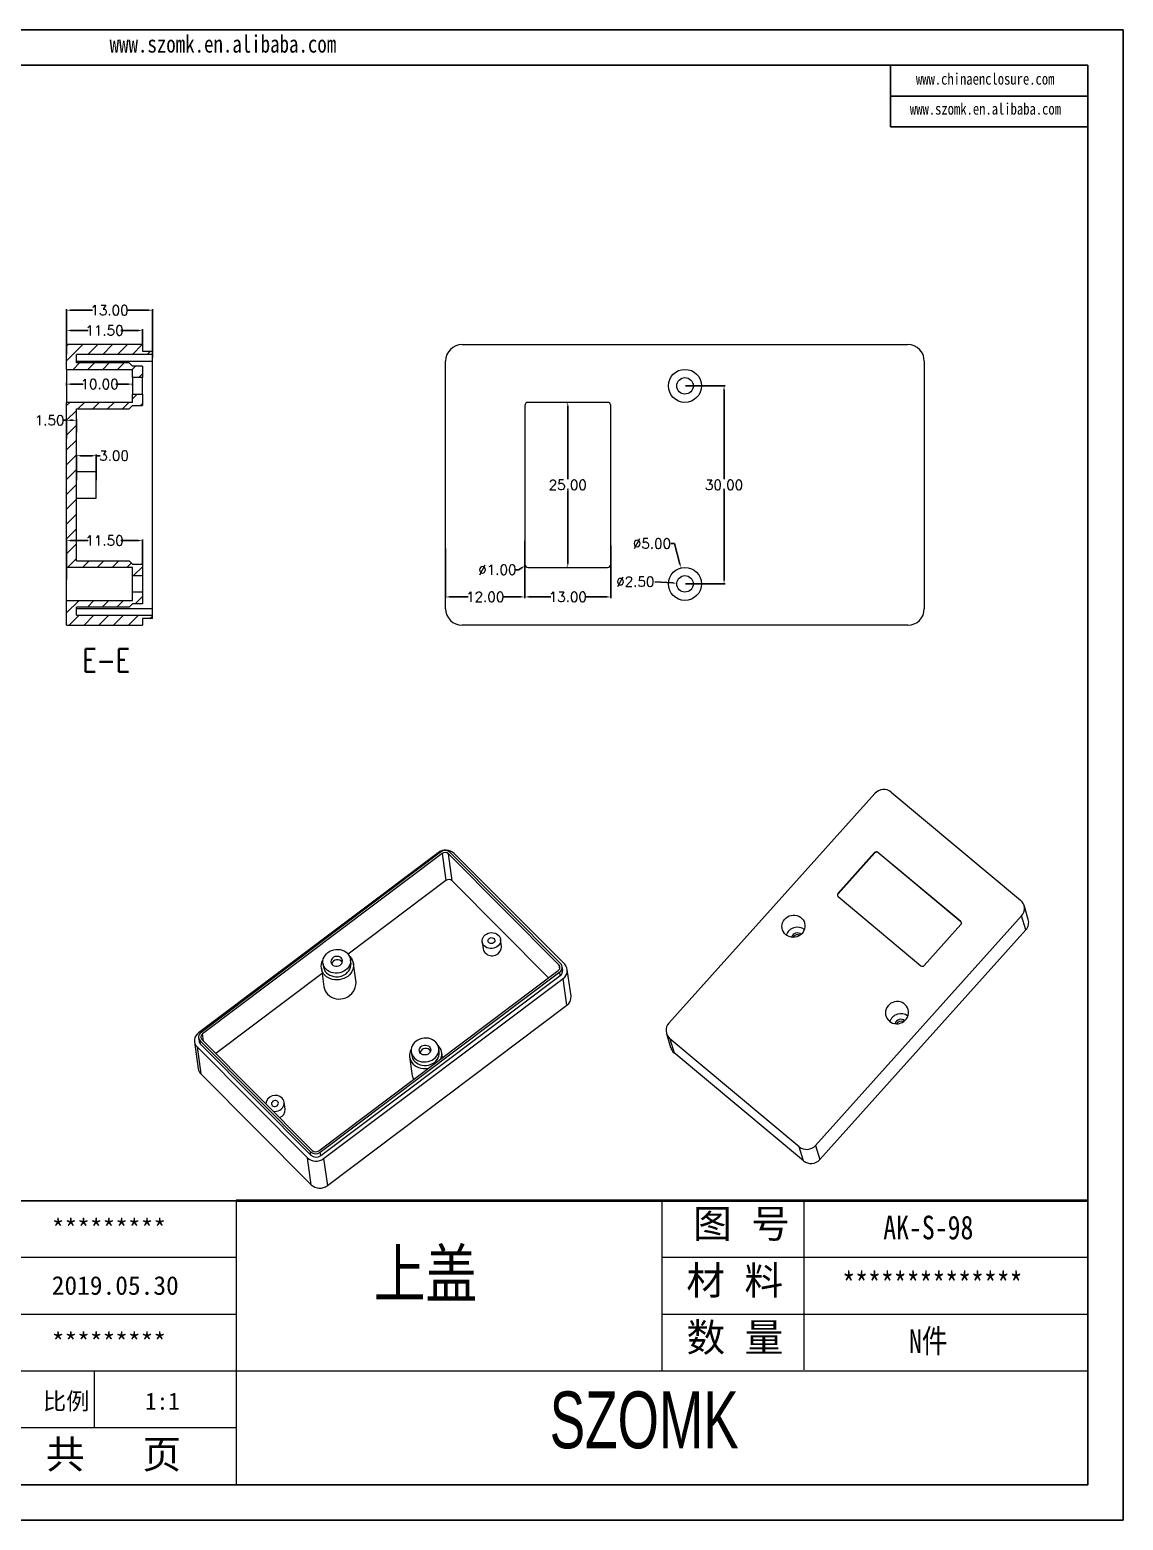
# Model space of a CAD drawing. Header units: inches. Extents: x 2102 to 2779, y 573 to 799.
# Drawn here: x 2256.1 to 2421.7, y 573 to 798.7 of the extents above; entities that cross this region are included whole.
import ezdxf

# ---------------------------------------------------------------- set-up
doc = ezdxf.new("R2010")
doc.units = ezdxf.units.IN
doc.layers.add('文字', color=81, linetype='Continuous')
doc.layers.add('粗实线', color=7, linetype='Continuous', lineweight=30)
doc.layers.add('细实线', color=3, linetype='Continuous', lineweight=9)
doc.styles.add('SLDTEXTSTYLE3', font='TXT', dxfattribs={"width": 0.75, "bigfont": 'bigfont'})
doc.styles.get("Standard").update_dxf_attribs({"font": 'txt', "bigfont": 'gbcbig.shx'})
doc.styles.add('宋体', font='', dxfattribs={"width": 0.8, "height": 3.5})
doc.styles.add('长仿宋', font='simsun.ttc', dxfattribs={"width": 0.7, "height": 4})
doc.styles.get('宋体').set_extended_font_data('SimSun')
doc.dimstyles.new('2', dxfattribs={"dimtxt": 1.5, "dimasz": 0.6, "dimexe": 0.18, "dimexo": 0.0625, "dimgap": 0.09, "dimtad": 0, "dimtih": 1, "dimtoh": 1, "dimzin": 0, "dimdsep": 46, "dimtxsty": 'Standard', "dimcen": 0, "dimadec": 0, "dimazin": 2, "dimtfac": 1, "dimtofl": 0, "dimtmove": 0, "dimatfit": 3, "dimfxl": 0, "dimtolj": 1, "dimtzin": 0, "dimarcsym": 0})

# ---------------------------------------------------------------- blocks, each defined once
blk = doc.blocks.new('*D197')
at = {"color": 0, "lineweight": -2}
for p, q in [((2261.71, 750.33), (2261.71, 753.34)), ((2262.31, 753.16), (2264.99, 753.16)), ((2272.61, 753.16), (2269.92, 753.16)), ((2273.21, 751.08), (2273.21, 753.34))]:
    blk.add_line(p, q, dxfattribs=at)
at = {"color": 0}
for points in [[(2262.31, 753.26), (2262.31, 753.06), (2261.71, 753.16)], [(2272.61, 753.26), (2272.61, 753.06), (2273.21, 753.16)]]:
    blk.add_solid(points, dxfattribs=at)
at = {"layer": 'Defpoints', "color": 0}
for p in [(2273.21, 753.16), (2261.71, 750.27), (2273.21, 751.02)]:
    blk.add_point(p, dxfattribs=at)
at = {"color": 0, "insert": (2267.46, 753.16), "char_height": 1.5, "attachment_point": 5}
blk.add_mtext('\\A1;11.50', dxfattribs=at)
blk = doc.blocks.new('*D198')
at = {"color": 0, "lineweight": -2}
for p, q in [((2261.71, 749.51), (2261.71, 756.4)), ((2274.71, 749.08), (2274.71, 756.4)), ((2262.31, 756.22), (2265.62, 756.22)), ((2274.11, 756.22), (2270.8, 756.22))]:
    blk.add_line(p, q, dxfattribs=at)
at = {"color": 0}
for points in [[(2262.31, 756.32), (2262.31, 756.12), (2261.71, 756.22)], [(2274.11, 756.32), (2274.11, 756.12), (2274.71, 756.22)]]:
    blk.add_solid(points, dxfattribs=at)
at = {"layer": 'Defpoints', "color": 0}
for p in [(2261.71, 756.22), (2261.71, 749.45), (2274.71, 749.02)]:
    blk.add_point(p, dxfattribs=at)
at = {"color": 0, "insert": (2268.21, 756.22), "char_height": 1.5, "attachment_point": 5}
blk.add_mtext('\\A1;13.00', dxfattribs=at)
blk = doc.blocks.new('*D199')
at = {"color": 0, "lineweight": -2}
for p, q in [((2261.71, 744.83), (2261.71, 745.21)), ((2262.31, 745.03), (2264.24, 745.03)), ((2271.11, 745.03), (2269.17, 745.03)), ((2271.71, 744.83), (2271.71, 745.21))]:
    blk.add_line(p, q, dxfattribs=at)
at = {"color": 0}
for points in [[(2262.31, 745.13), (2262.31, 744.93), (2261.71, 745.03)], [(2271.11, 745.13), (2271.11, 744.93), (2271.71, 745.03)]]:
    blk.add_solid(points, dxfattribs=at)
at = {"layer": 'Defpoints', "color": 0}
for p in [(2261.71, 745.03), (2261.71, 744.77), (2271.71, 744.77)]:
    blk.add_point(p, dxfattribs=at)
at = {"color": 0, "insert": (2266.71, 745.03), "char_height": 1.5, "attachment_point": 5}
blk.add_mtext('\\A1;10.00', dxfattribs=at)
blk = doc.blocks.new('*D200')
at = {"color": 0, "lineweight": -2}
for p, q in [((2261.71, 739.55), (2261.11, 739.55)), ((2261.71, 736.78), (2261.71, 739.73)), ((2262.61, 739.55), (2262.31, 739.55)), ((2263.21, 737.71), (2263.21, 739.73))]:
    blk.add_line(p, q, dxfattribs=at)
at = {"color": 0}
for points in [[(2262.31, 739.65), (2262.31, 739.45), (2261.71, 739.55)], [(2262.61, 739.65), (2262.61, 739.45), (2263.21, 739.55)]]:
    blk.add_solid(points, dxfattribs=at)
at = {"layer": 'Defpoints', "color": 0}
for p in [(2261.71, 739.55), (2261.71, 736.72), (2263.21, 737.65)]:
    blk.add_point(p, dxfattribs=at)
at = {"color": 0, "insert": (2259.14, 739.55), "char_height": 1.5, "attachment_point": 5}
blk.add_mtext('\\A1;1.50', dxfattribs=at)
blk = doc.blocks.new('*D201')
at = {"color": 0, "lineweight": -2}
for p, q in [((2263.21, 730.49), (2263.21, 734.37)), ((2263.81, 734.19), (2265.61, 734.19)), ((2266.21, 730.49), (2266.21, 734.37)), ((2266.21, 734.19), (2266.81, 734.19))]:
    blk.add_line(p, q, dxfattribs=at)
at = {"color": 0}
for points in [[(2263.81, 734.29), (2263.81, 734.09), (2263.21, 734.19)], [(2265.61, 734.29), (2265.61, 734.09), (2266.21, 734.19)]]:
    blk.add_solid(points, dxfattribs=at)
at = {"layer": 'Defpoints', "color": 0}
for p in [(2266.21, 734.19), (2263.21, 730.43), (2266.21, 730.43)]:
    blk.add_point(p, dxfattribs=at)
at = {"color": 0, "insert": (2268.9, 734.19), "char_height": 1.5, "attachment_point": 5}
blk.add_mtext('\\A1;3.00', dxfattribs=at)
blk = doc.blocks.new('*D202')
at = {"color": 0, "lineweight": -2}
for p, q in [((2261.71, 715.43), (2261.71, 721.51)), ((2262.31, 721.33), (2264.99, 721.33)), ((2272.61, 721.33), (2269.92, 721.33)), ((2273.21, 717.83), (2273.21, 721.51))]:
    blk.add_line(p, q, dxfattribs=at)
at = {"color": 0}
for points in [[(2262.31, 721.43), (2262.31, 721.23), (2261.71, 721.33)], [(2272.61, 721.43), (2272.61, 721.23), (2273.21, 721.33)]]:
    blk.add_solid(points, dxfattribs=at)
at = {"layer": 'Defpoints', "color": 0}
for p in [(2273.21, 721.33), (2273.21, 717.77), (2261.71, 715.37)]:
    blk.add_point(p, dxfattribs=at)
at = {"color": 0, "insert": (2267.46, 721.33), "char_height": 1.5, "attachment_point": 5}
blk.add_mtext('\\A1;11.50', dxfattribs=at)
blk = doc.blocks.new('*D205')
at = {"color": 0, "lineweight": -2}
for p, q in [((2337.56, 742.27), (2337.44, 742.27)), ((2337.62, 741.67), (2337.62, 730.61)), ((2337.62, 717.87), (2337.62, 728.93)), ((2337.56, 717.27), (2337.44, 717.27))]:
    blk.add_line(p, q, dxfattribs=at)
at = {"color": 0}
for points in [[(2337.52, 741.67), (2337.72, 741.67), (2337.62, 742.27)], [(2337.52, 717.87), (2337.72, 717.87), (2337.62, 717.27)]]:
    blk.add_solid(points, dxfattribs=at)
at = {"layer": 'Defpoints', "color": 0}
for p in [(2337.62, 742.27), (2337.62, 742.27), (2337.62, 717.27)]:
    blk.add_point(p, dxfattribs=at)
at = {"color": 0, "insert": (2337.62, 729.77), "char_height": 1.5, "attachment_point": 5}
blk.add_mtext('\\A1;25.00', dxfattribs=at)
blk = doc.blocks.new('*D206')
at = {"color": 0, "lineweight": -2}
for p, q in [((2355.44, 744.77), (2361.47, 744.77)), ((2361.29, 744.17), (2361.29, 730.61)), ((2361.29, 715.37), (2361.29, 728.93)), ((2355.44, 714.77), (2361.47, 714.77))]:
    blk.add_line(p, q, dxfattribs=at)
at = {"color": 0}
for points in [[(2361.19, 744.17), (2361.39, 744.17), (2361.29, 744.77)], [(2361.19, 715.37), (2361.39, 715.37), (2361.29, 714.77)]]:
    blk.add_solid(points, dxfattribs=at)
at = {"layer": 'Defpoints', "color": 0}
for p in [(2355.37, 744.77), (2361.29, 744.77), (2355.37, 714.77)]:
    blk.add_point(p, dxfattribs=at)
at = {"color": 0, "insert": (2361.29, 729.77), "char_height": 1.5, "attachment_point": 5}
blk.add_mtext('\\A1;30.00', dxfattribs=at)
blk = doc.blocks.new('*D207')
at = {"color": 0, "lineweight": -2}
for p, q in [((2353.21, 720.88), (2353.81, 720.88)), ((2353.81, 720.88), (2354.61, 717.77))]:
    blk.add_line(p, q, dxfattribs=at)
at = {"color": 0}
blk.add_solid([(2354.7, 717.8), (2354.51, 717.75), (2354.76, 717.19)], dxfattribs=at)
at = {"layer": 'Defpoints', "color": 0}
for p in [(2354.76, 717.19), (2355.99, 712.35)]:
    blk.add_point(p, dxfattribs=at)
at = {"color": 0, "insert": (2350.37, 720.88), "char_height": 1.5, "attachment_point": 5}
blk.add_mtext('\\A1;∅5.00', dxfattribs=at)
blk = doc.blocks.new('*D208')
at = {"color": 0, "lineweight": -2}
blk.add_line((2350.82, 715.11), (2353.53, 714.91), dxfattribs=at)
at = {"color": 0}
blk.add_solid([(2353.54, 715.01), (2353.52, 714.81), (2354.13, 714.86)], dxfattribs=at)
at = {"layer": 'Defpoints', "color": 0}
for p in [(2354.13, 714.86), (2356.62, 714.68)]:
    blk.add_point(p, dxfattribs=at)
at = {"color": 0, "insert": (2347.85, 715.11), "char_height": 1.5, "attachment_point": 5}
blk.add_mtext('\\A1;∅2.50', dxfattribs=at)
blk = doc.blocks.new('*D209')
at = {"color": 0, "lineweight": -2}
for p, q in [((2331.12, 721.3), (2331.12, 712.62)), ((2319.12, 720.11), (2319.12, 712.62)), ((2319.72, 712.8), (2322.53, 712.8)), ((2330.52, 712.8), (2327.71, 712.8))]:
    blk.add_line(p, q, dxfattribs=at)
at = {"color": 0}
for points in [[(2319.72, 712.9), (2319.72, 712.7), (2319.12, 712.8)], [(2330.52, 712.9), (2330.52, 712.7), (2331.12, 712.8)]]:
    blk.add_solid(points, dxfattribs=at)
at = {"layer": 'Defpoints', "color": 0}
for p in [(2319.12, 720.17), (2331.12, 721.36), (2319.12, 712.8)]:
    blk.add_point(p, dxfattribs=at)
at = {"color": 0, "insert": (2325.12, 712.8), "char_height": 1.5, "attachment_point": 5}
blk.add_mtext('\\A1;12.00', dxfattribs=at)
blk = doc.blocks.new('*D210')
at = {"color": 0, "lineweight": -2}
for p, q in [((2331.12, 721.23), (2331.12, 712.62)), ((2344.12, 720.61), (2344.12, 712.62)), ((2331.72, 712.8), (2335.03, 712.8)), ((2343.52, 712.8), (2340.21, 712.8))]:
    blk.add_line(p, q, dxfattribs=at)
at = {"color": 0}
for points in [[(2331.72, 712.9), (2331.72, 712.7), (2331.12, 712.8)], [(2343.52, 712.9), (2343.52, 712.7), (2344.12, 712.8)]]:
    blk.add_solid(points, dxfattribs=at)
at = {"layer": 'Defpoints', "color": 0}
for p in [(2331.12, 721.3), (2344.12, 720.67), (2344.12, 712.8)]:
    blk.add_point(p, dxfattribs=at)
at = {"color": 0, "insert": (2337.62, 712.8), "char_height": 1.5, "attachment_point": 5}
blk.add_mtext('\\A1;13.00', dxfattribs=at)
blk = doc.blocks.new('*D211')
at = {"color": 0, "lineweight": -2}
for p, q in [((2329.55, 716.92), (2330.15, 716.92)), ((2330.15, 716.92), (2330.67, 717.22))]:
    blk.add_line(p, q, dxfattribs=at)
at = {"color": 0}
blk.add_solid([(2330.62, 717.31), (2330.72, 717.14), (2331.19, 717.52)], dxfattribs=at)
at = {"layer": 'Defpoints', "color": 0}
for p in [(2332.06, 718.02), (2331.19, 717.52)]:
    blk.add_point(p, dxfattribs=at)
at = {"color": 0, "insert": (2326.96, 716.92), "char_height": 1.5, "attachment_point": 5}
blk.add_mtext('\\A1;∅1.00', dxfattribs=at)

msp = doc.modelspace()

# ---------------------------------------------------------------- hatches: boundary and pattern name
at = {"linetype": 'Continuous', "lineweight": 0}
h = msp.add_hatch(dxfattribs=at)
h.set_pattern_fill('ANSI31', color=4, scale=0.5, style=0)
h.paths.add_polyline_path([(2271.208, 748.27), (2263.208, 748.27), (2263.208, 749.52), (2274.708, 749.52), (2274.708, 750.02), (2273.208, 750.02), (2273.208, 751.02), (2261.708, 751.02), (2261.708, 747.27), (2271.708, 747.27), (2271.708, 746.02), (2273.208, 746.02), (2273.208, 747.77), (2271.708, 747.77)], flags=0)
h = msp.add_hatch(dxfattribs=at)
h.set_pattern_fill('ANSI31', color=4, scale=0.5, style=0)
h.paths.add_polyline_path([(2263.208, 741.27), (2271.208, 741.27), (2271.708, 741.77), (2273.208, 741.77), (2273.208, 743.52), (2271.708, 743.52), (2271.708, 742.27), (2261.708, 742.27), (2261.708, 717.27), (2271.708, 717.27), (2271.708, 716.02), (2273.208, 716.02), (2273.208, 717.77), (2271.708, 717.77), (2271.208, 718.27), (2263.208, 718.27)], flags=0)
h = msp.add_hatch(dxfattribs=at)
h.set_pattern_fill('ANSI31', color=4, scale=0.5, style=0)
h.paths.add_polyline_path([(2274.708, 710.02), (2263.208, 710.02), (2263.208, 711.27), (2271.208, 711.27), (2271.708, 711.77), (2273.208, 711.77), (2273.208, 713.52), (2271.708, 713.52), (2271.708, 712.27), (2261.708, 712.27), (2261.708, 708.52), (2273.208, 708.52), (2273.208, 709.52), (2274.708, 709.52)], flags=0)

# ---------------------------------------------------------------- linework, layer by layer
for p, q in [((2102.483, 798.697), (2421.744, 798.697)), ((2421.744, 798.697), (2421.744, 572.957)), ((2110.744, 793.322), (2416.37, 793.322)), ((2386.51, 793.322), (2386.51, 783.991)), ((2416.37, 793.322), (2416.37, 578.331)), ((2386.51, 788.657), (2416.37, 788.657)), ((2386.51, 783.991), (2416.37, 783.991)), ((2287.375, 621.33), (2222.878, 621.33)), ((2110.744, 578.331), (2416.37, 578.331)), ((2102.483, 572.957), (2421.744, 572.957))]:
    msp.add_line(p, q)
at = {"color": 7, "linetype": 'Continuous', "lineweight": 15}
for p, q in [((2273.208, 751.02), (2261.708, 751.02)), ((2261.708, 747.27), (2261.708, 751.02)), ((2274.708, 749.52), (2263.208, 749.52)), ((2263.208, 748.27), (2263.208, 749.52)), ((2273.208, 751.02), (2273.208, 750.02)), ((2273.208, 750.02), (2274.708, 750.02)), ((2274.708, 749.52), (2274.708, 750.02)), ((2274.708, 748.52), (2274.708, 749.52)), ((2321.624, 751.02), (2389.124, 751.02)), ((2261.708, 747.27), (2271.708, 747.27)), ((2261.708, 747.27), (2261.708, 742.27)), ((2263.208, 748.52), (2274.708, 748.52)), ((2271.208, 748.27), (2263.208, 748.27)), ((2271.708, 747.77), (2271.208, 748.27)), ((2273.208, 747.77), (2271.708, 747.77)), ((2271.708, 746.02), (2271.708, 747.27)), ((2273.208, 747.77), (2273.208, 746.02)), ((2274.708, 711.02), (2274.708, 748.52)), ((2319.124, 711.02), (2319.124, 748.52)), ((2391.624, 748.52), (2391.624, 711.02)), ((2273.208, 746.02), (2271.708, 746.02)), ((2271.708, 746.02), (2271.708, 743.52)), ((2273.208, 743.52), (2273.208, 746.02)), ((2271.708, 742.27), (2271.708, 743.52)), ((2271.708, 743.52), (2273.208, 743.52)), ((2273.208, 743.52), (2273.208, 741.77)), ((2271.708, 742.27), (2261.708, 742.27)), ((2261.708, 717.27), (2261.708, 742.27)), ((2263.208, 718.27), (2263.208, 741.27)), ((2263.208, 741.27), (2271.208, 741.27)), ((2271.208, 741.27), (2271.708, 741.77)), ((2271.708, 741.77), (2273.208, 741.77)), ((2331.124, 741.77), (2331.124, 717.77)), ((2343.624, 742.27), (2331.624, 742.27)), ((2344.124, 717.77), (2344.124, 741.77)), ((2266.208, 731.77), (2263.208, 731.77)), ((2266.208, 729.77), (2266.208, 731.77)), ((2266.208, 727.77), (2266.208, 729.77)), ((2263.208, 727.77), (2266.208, 727.77)), ((2263.208, 718.27), (2271.208, 718.27)), ((2271.708, 717.77), (2271.208, 718.27)), ((2271.708, 717.27), (2261.708, 717.27)), ((2261.708, 712.27), (2261.708, 717.27)), ((2271.708, 717.77), (2273.208, 717.77)), ((2271.708, 716.02), (2271.708, 717.27)), ((2271.708, 716.02), (2273.208, 716.02)), ((2271.708, 713.52), (2271.708, 716.02)), ((2273.208, 717.77), (2273.208, 716.02)), ((2273.208, 716.02), (2273.208, 713.52)), ((2331.624, 717.27), (2343.624, 717.27)), ((2271.708, 712.27), (2271.708, 713.52)), ((2273.208, 713.52), (2271.708, 713.52)), ((2273.208, 713.52), (2273.208, 711.77)), ((2261.708, 712.27), (2271.708, 712.27)), ((2261.708, 708.52), (2261.708, 712.27)), ((2271.208, 711.27), (2263.208, 711.27)), ((2263.208, 710.02), (2263.208, 711.27)), ((2271.208, 711.27), (2271.708, 711.77)), ((2273.208, 711.77), (2271.708, 711.77)), ((2274.708, 711.02), (2263.208, 711.02)), ((2263.208, 710.02), (2274.708, 710.02)), ((2274.708, 709.52), (2273.208, 709.52)), ((2273.208, 709.52), (2273.208, 708.52)), ((2274.708, 710.02), (2274.708, 711.02)), ((2274.708, 709.52), (2274.708, 710.02)), ((2261.708, 708.52), (2273.208, 708.52)), ((2389.124, 708.52), (2321.624, 708.52)), ((2352.935, 648.259), (2384.152, 683.035)), ((2386.614, 683.232), (2406.208, 666.872)), ((2317.978, 674.057), (2281.703, 646.76)), ((2318.349, 674.141), (2282.074, 646.844)), ((2318.572, 673.917), (2282.297, 646.62)), ((2318.572, 673.917), (2319.144, 669.839)), ((2336.272, 657.075), (2319.555, 673.874)), ((2320.127, 669.795), (2319.555, 673.874)), ((2336.54, 657.277), (2319.824, 674.076)), ((2337.152, 657.15), (2320.436, 673.948)), ((2384.099, 674.066), (2378.549, 667.883)), ((2384.11, 674.029), (2378.56, 667.846)), ((2384.11, 674.029), (2384.099, 674.066)), ((2397.132, 663.634), (2384.591, 674.105)), ((2384.591, 674.105), (2384.603, 674.068)), ((2397.143, 663.597), (2384.603, 674.068)), ((2319.144, 669.839), (2304.346, 658.704)), ((2334.723, 655.127), (2320.127, 669.795)), ((2378.549, 667.883), (2378.56, 667.846)), ((2378.579, 667.407), (2391.12, 656.937)), ((2407.368, 663.96), (2406.728, 666.088)), ((2406.359, 664.493), (2375.142, 629.717)), ((2406.999, 662.365), (2406.359, 664.493)), ((2406.999, 662.365), (2375.782, 627.59)), ((2391.612, 656.976), (2397.162, 663.158)), ((2397.143, 663.597), (2397.132, 663.634)), ((2324.665, 660.547), (2324.815, 659.483)), ((2327.588, 659.872), (2327.438, 660.936)), ((2300.547, 657.317), (2300.621, 656.785)), ((2304.78, 657.369), (2304.706, 657.901)), ((2305.55, 654.403), (2305.152, 657.24)), ((2300.414, 655.744), (2284.325, 643.638)), ((2299.905, 628.926), (2336.18, 656.223)), ((2300.128, 628.702), (2336.403, 655.999)), ((2300.202, 628.17), (2336.477, 655.467)), ((2300.299, 656.56), (2300.697, 653.722)), ((2300.648, 627.722), (2336.923, 655.019)), ((2336.477, 655.467), (2336.403, 655.999)), ((2336.849, 656.285), (2336.774, 656.817)), ((2337.495, 650.94), (2336.923, 655.019)), ((2338.114, 652.303), (2337.542, 656.382)), ((2301.22, 623.643), (2337.495, 650.94)), ((2281.703, 646.027), (2281.777, 645.495)), ((2282.205, 645.768), (2298.922, 628.969)), ((2352.565, 646.664), (2353.205, 644.537)), ((2372.679, 629.52), (2353.085, 645.881)), ((2353.085, 645.881), (2353.725, 643.753)), ((2281.084, 645.397), (2281.656, 641.319)), ((2281.473, 644.629), (2298.19, 627.831)), ((2281.473, 644.629), (2282.045, 640.551)), ((2281.936, 645.566), (2298.653, 628.767)), ((2282.011, 645.034), (2281.936, 645.566)), ((2282.011, 645.034), (2298.728, 628.235)), ((2313.92, 643.879), (2313.994, 643.347)), ((2317.98, 644.876), (2317.945, 644.91)), ((2318.154, 643.93), (2318.079, 644.462)), ((2318.635, 643.02), (2318.525, 643.801)), ((2373.319, 627.392), (2353.725, 643.753)), ((2313.673, 643.121), (2314.071, 640.283)), ((2282.045, 640.551), (2298.762, 623.752)), ((2294.806, 635.203), (2294.656, 636.267)), ((2298.762, 623.752), (2298.19, 627.831)), ((2298.728, 628.235), (2298.653, 628.767)), ((2300.202, 628.17), (2300.128, 628.702)), ((2300.648, 627.722), (2301.22, 623.643)), ((2373.319, 627.392), (2372.679, 629.52)), ((2375.142, 629.717), (2375.782, 627.59))]:
    msp.add_line(p, q, dxfattribs=at)
at = {"color": 8, "linetype": 'Continuous', "lineweight": 15}
for p, q in [((2336.272, 657.075), (2336.362, 656.43)), ((2282.451, 645.521), (2282.297, 646.62))]:
    msp.add_line(p, q, dxfattribs=at)
at = {"color": 7, "linetype": 'Continuous', "lineweight": 15, "flags": 128}
for points in [[(2370.653, 661.632), (2370.449, 661.835), (2370.284, 662.069), (2370.163, 662.328), (2370.089, 662.603), (2370.064, 662.888), (2370.09, 663.174), (2370.166, 663.452), (2370.288, 663.715), (2370.455, 663.955), (2370.66, 664.166), (2370.898, 664.34), (2371.163, 664.474), (2371.446, 664.563), (2371.74, 664.605), (2372.035, 664.598), (2372.324, 664.543), (2372.599, 664.442), (2372.85, 664.296), (2373.072, 664.111), (2373.257, 663.892), (2373.401, 663.645), (2373.498, 663.377), (2373.548, 663.096), (2373.547, 662.809), (2373.496, 662.526), (2373.397, 662.255), (2373.252, 662.002), (2373.065, 661.776), (2372.842, 661.583), (2372.59, 661.428), (2372.315, 661.316), (2372.026, 661.251), (2371.73, 661.233), (2371.437, 661.264), (2371.154, 661.343), (2370.89, 661.467), (2370.653, 661.632)], [(2324.977, 659.932), (2324.828, 660.117), (2324.723, 660.323), (2324.666, 660.545), (2324.659, 660.774), (2324.702, 661.002), (2324.794, 661.22), (2324.932, 661.421), (2325.11, 661.598), (2325.322, 661.743), (2325.561, 661.852), (2325.817, 661.921), (2326.082, 661.948), (2326.346, 661.931), (2326.599, 661.871), (2326.832, 661.77), (2327.037, 661.632), (2327.207, 661.461), (2327.334, 661.265), (2327.416, 661.05), (2327.448, 660.823), (2327.43, 660.594), (2327.361, 660.37), (2327.246, 660.159), (2327.087, 659.97), (2326.891, 659.808), (2326.665, 659.68), (2326.416, 659.59), (2326.155, 659.542), (2325.889, 659.538), (2325.63, 659.576), (2325.385, 659.657), (2325.165, 659.777), (2324.977, 659.932)], [(2304.238, 658.822), (2304.428, 658.597), (2304.573, 658.348), (2304.67, 658.08), (2304.717, 657.801), (2304.712, 657.517), (2304.656, 657.235), (2304.55, 656.962), (2304.396, 656.706), (2304.199, 656.472), (2303.964, 656.265), (2303.695, 656.092), (2303.4, 655.956), (2303.086, 655.861), (2302.76, 655.809), (2302.432, 655.801), (2302.108, 655.838), (2301.797, 655.918), (2301.506, 656.04), (2301.243, 656.201), (2301.014, 656.396), (2300.825, 656.621), (2300.68, 656.871), (2300.583, 657.138), (2300.536, 657.417), (2300.541, 657.701), (2300.597, 657.983), (2300.703, 658.256), (2300.856, 658.512), (2301.053, 658.747), (2301.289, 658.953), (2301.558, 659.126), (2301.852, 659.262), (2302.167, 659.357), (2302.492, 659.409), (2302.821, 659.417), (2303.144, 659.38), (2303.456, 659.3), (2303.746, 659.178), (2304.009, 659.018), (2304.238, 658.822)], [(2325.649, 660.438), (2325.565, 660.557), (2325.529, 660.693), (2325.545, 660.835), (2325.609, 660.967), (2325.718, 661.077), (2325.859, 661.154), (2326.018, 661.191), (2326.181, 661.184), (2326.332, 661.133), (2326.455, 661.045), (2326.539, 660.926), (2326.575, 660.789), (2326.559, 660.648), (2326.494, 660.515), (2326.386, 660.405), (2326.245, 660.328), (2326.085, 660.291), (2325.922, 660.298), (2325.772, 660.349), (2325.649, 660.438)], [(2304.572, 658.349), (2304.607, 658.315), (2304.809, 658.078), (2304.97, 657.816), (2305.085, 657.536), (2305.151, 657.243), (2305.169, 656.943), (2305.137, 656.642), (2305.055, 656.346), (2304.926, 656.062), (2304.753, 655.794), (2304.538, 655.549), (2304.286, 655.332), (2304.002, 655.146), (2303.693, 654.997), (2303.363, 654.886), (2303.021, 654.816), (2302.673, 654.788), (2302.326, 654.803), (2301.987, 654.861), (2301.663, 654.961), (2301.36, 655.1), (2301.086, 655.276), (2300.845, 655.484), (2300.642, 655.722), (2300.481, 655.983), (2300.367, 656.264), (2300.3, 656.557), (2300.282, 656.857), (2300.315, 657.158), (2300.396, 657.453), (2300.525, 657.738), (2300.552, 657.785)], [(2300.621, 656.785), (2300.657, 656.606), (2300.754, 656.339), (2300.899, 656.089), (2301.089, 655.864), (2301.318, 655.669), (2301.581, 655.508), (2301.871, 655.386), (2302.183, 655.306), (2302.506, 655.269), (2302.835, 655.277), (2303.16, 655.329), (2303.474, 655.424), (2303.769, 655.56), (2304.038, 655.733), (2304.274, 655.939), (2304.471, 656.174), (2304.624, 656.43), (2304.73, 656.703), (2304.786, 656.985), (2304.791, 657.269), (2304.78, 657.369)], [(2303.298, 658.115), (2303.145, 658.234), (2302.962, 658.317), (2302.759, 658.359), (2302.549, 658.357), (2302.343, 658.312), (2302.154, 658.226), (2301.992, 658.104), (2301.867, 657.953), (2301.786, 657.783), (2301.754, 657.602), (2301.772, 657.422), (2301.841, 657.252), (2301.954, 657.104), (2302.107, 656.984), (2302.29, 656.901), (2302.493, 656.859), (2302.703, 656.861), (2302.909, 656.906), (2303.098, 656.992), (2303.26, 657.114), (2303.385, 657.265), (2303.466, 657.435), (2303.498, 657.616), (2303.48, 657.796), (2303.412, 657.966), (2303.298, 658.115)], [(2386.328, 648.544), (2386.566, 648.378), (2386.829, 648.254), (2387.112, 648.176), (2387.405, 648.145), (2387.701, 648.162), (2387.99, 648.228), (2388.265, 648.34), (2388.518, 648.494), (2388.74, 648.688), (2388.927, 648.914), (2389.072, 649.166), (2389.171, 649.438), (2389.222, 649.721), (2389.223, 650.007), (2389.174, 650.288), (2389.076, 650.556), (2388.932, 650.803), (2388.747, 651.023), (2388.526, 651.208), (2388.274, 651.353), (2388, 651.455), (2387.711, 651.51), (2387.415, 651.516), (2387.122, 651.475), (2386.838, 651.386), (2386.574, 651.252), (2386.335, 651.077), (2386.13, 650.867), (2385.964, 650.627), (2385.841, 650.364), (2385.766, 650.085), (2385.74, 649.8), (2385.764, 649.515), (2385.838, 649.239), (2385.959, 648.981), (2386.124, 648.747), (2386.328, 648.544)], [(2317.612, 645.383), (2317.383, 645.579), (2317.12, 645.739), (2316.829, 645.861), (2316.518, 645.942), (2316.194, 645.978), (2315.865, 645.971), (2315.54, 645.918), (2315.226, 645.823), (2314.931, 645.687), (2314.662, 645.514), (2314.426, 645.308), (2314.229, 645.073), (2314.076, 644.817), (2313.97, 644.544), (2313.914, 644.263), (2313.909, 643.979), (2313.956, 643.699), (2314.053, 643.432), (2314.198, 643.182), (2314.387, 642.957), (2314.616, 642.762), (2314.879, 642.601), (2315.17, 642.479), (2315.481, 642.399), (2315.805, 642.362), (2316.134, 642.37), (2316.459, 642.422), (2316.773, 642.517), (2317.068, 642.653), (2317.337, 642.826), (2317.573, 643.033), (2317.77, 643.267), (2317.923, 643.524), (2318.029, 643.796), (2318.085, 644.078), (2318.09, 644.362), (2318.043, 644.641), (2317.946, 644.909), (2317.801, 645.158), (2317.612, 645.383)], [(2313.925, 644.346), (2313.898, 644.299), (2313.77, 644.015), (2313.688, 643.719), (2313.656, 643.418), (2313.673, 643.118), (2313.74, 642.825), (2313.855, 642.545), (2314.015, 642.283), (2314.218, 642.045), (2314.459, 641.837), (2314.734, 641.661), (2315.036, 641.522), (2315.36, 641.422), (2315.699, 641.364), (2316.046, 641.349), (2316.395, 641.377), (2316.465, 641.388)], [(2313.994, 643.347), (2314.03, 643.167), (2314.128, 642.9), (2314.273, 642.65), (2314.462, 642.425), (2314.691, 642.23), (2314.954, 642.069), (2315.245, 641.947), (2315.556, 641.867), (2315.88, 641.83), (2316.208, 641.838), (2316.534, 641.89), (2316.848, 641.985), (2317.143, 642.121), (2317.411, 642.294), (2317.647, 642.501), (2317.844, 642.735), (2317.998, 642.992), (2318.104, 643.264), (2318.16, 643.546), (2318.165, 643.83), (2318.154, 643.93)], [(2316.671, 644.676), (2316.785, 644.527), (2316.853, 644.358), (2316.872, 644.177), (2316.84, 643.997), (2316.759, 643.826), (2316.634, 643.675), (2316.472, 643.553), (2316.282, 643.467), (2316.077, 643.422), (2315.866, 643.42), (2315.664, 643.462), (2315.481, 643.545), (2315.328, 643.665), (2315.214, 643.813), (2315.146, 643.983), (2315.127, 644.163), (2315.159, 644.344), (2315.24, 644.515), (2315.365, 644.665), (2315.527, 644.787), (2315.717, 644.873), (2315.923, 644.918), (2316.133, 644.92), (2316.335, 644.878), (2316.518, 644.795), (2316.671, 644.676)], [(2293.045, 634.874), (2293.24, 634.866), (2293.505, 634.892), (2293.761, 634.962), (2294, 635.071), (2294.212, 635.216), (2294.39, 635.393), (2294.527, 635.594), (2294.62, 635.812), (2294.663, 636.04), (2294.656, 636.269), (2294.599, 636.491), (2294.494, 636.697), (2294.345, 636.881)], [(2293.673, 636.376), (2293.55, 636.465), (2293.4, 636.516), (2293.236, 636.523), (2293.077, 636.486), (2292.936, 636.409), (2292.827, 636.298), (2292.763, 636.166), (2292.747, 636.025), (2292.783, 635.888), (2292.867, 635.769), (2292.99, 635.68), (2293.14, 635.63), (2293.304, 635.623), (2293.463, 635.659), (2293.604, 635.737), (2293.713, 635.847), (2293.777, 635.979), (2293.793, 636.121), (2293.757, 636.257), (2293.673, 636.376)]]:
    msp.add_lwpolyline(points, dxfattribs=at)
at = {"color": 7, "linetype": 'Continuous', "lineweight": 15}
for centre, radius in [((2355.374, 744.77), 2.5), ((2355.374, 744.77), 1.25), ((2355.374, 714.77), 2.5), ((2355.374, 714.77), 1.25)]:
    msp.add_circle(centre, radius, dxfattribs=at)
for centre, radius, start, end in [((2321.624, 748.52), 2.5, 90, 180), ((2389.124, 748.52), 2.5, 0, 90), ((2331.624, 741.77), 0.5, 90, 180), ((2343.624, 741.77), 0.5, 0, 90), ((2331.624, 717.77), 0.5, 180, 270), ((2343.624, 717.77), 0.5, 270, 0), ((2321.624, 711.02), 2.5, 180, 270), ((2389.124, 711.02), 2.5, 270, 0), ((2385.486, 681.842), 1.79, 50.94846, 138.21234), ((2319.141, 672.531), 1.92, 47.60622, 127.32008), ((2319.047, 673.226), 1.152, 47.60536, 127.32095), ((2319.037, 673.307), 0.768, 47.60536, 127.32095), ((2384.366, 673.827), 0.358, 50.94744, 138.21336), ((2384.377, 673.79), 0.358, 50.94744, 138.21336), ((2319.609, 669.228), 0.768, 47.60536, 127.32095), ((2378.791, 667.66), 0.329, 137.22239, 229.99906), ((2378.807, 667.621), 0.334, 137.57941, 192.97387), ((2405.15, 665.611), 1.646, 317.22127, 50.00018), ((2405.768, 663.491), 1.668, 317.56369, 16.34752), ((2372.395, 660.973), 1.786, 53.43112, 160.05837), ((2372.379, 661.026), 0.89, 48.09901, 165.39047), ((2372.466, 660.738), 0.899, 66.95525, 146.53424), ((2396.92, 663.382), 0.329, 317.22239, 49.99906), ((2396.934, 663.346), 0.327, 20.23178, 50.25445), ((2325.881, 659.637), 1.077, 188.24447, 225.54258), ((2326.155, 659.866), 1.433, 224.13184, 0.21935), ((2302.723, 656.92), 0.922, 35.57363, 160.38929), ((2335.874, 656.687), 0.556, 303.39679, 44.33164), ((2335.944, 656.695), 0.834, 303.39679, 44.33164), ((2336.158, 656.179), 1.389, 303.39553, 44.33289), ((2391.345, 657.215), 0.358, 230.94744, 318.21336), ((2335.98, 656.186), 0.874, 304.66966, 6.50504), ((2302.57, 653.996), 1.893, 188.32643, 225.46062), ((2303.037, 654.407), 2.513, 224.44234, 359.90885), ((2336.657, 652.143), 1.466, 304.88146, 6.29323), ((2354.143, 647.142), 1.646, 137.22127, 230.00018), ((2388.07, 647.885), 1.786, 53.42982, 160.05967), ((2388.054, 647.938), 0.89, 48.09901, 165.39047), ((2388.141, 647.648), 0.9, 66.98086, 146.50863), ((2282.467, 645.6), 1.389, 123.39553, 224.33289), ((2282.533, 646.148), 0.834, 123.39679, 224.33164), ((2282.602, 646.156), 0.556, 123.39679, 224.33164), ((2282.581, 645.613), 0.813, 188.35856, 225.42849), ((2316.096, 643.484), 0.921, 35.4422, 160.52072), ((2316.683, 643.545), 1.859, 337.9804, 45.74174), ((2354.769, 645.009), 1.633, 196.80632, 230.27822), ((2282.991, 641.513), 1.349, 188.28606, 225.50099), ((2315.879, 640.538), 1.826, 188.00656, 206.66133), ((2293.318, 635.847), 1.458, 45.21416, 171.91698), ((2293.564, 635.099), 1.246, 289.86962, 4.77325), ((2299.484, 629.248), 1.92, 227.60622, 307.32008), ((2299.429, 629.618), 1.152, 227.60536, 307.32095), ((2299.504, 629.086), 1.152, 227.60536, 307.32095), ((2299.439, 629.536), 0.768, 227.60536, 307.32095), ((2373.807, 630.91), 1.79, 230.94846, 318.21234), ((2374.447, 628.781), 1.789, 230.9105, 318.2503), ((2300.056, 625.163), 1.915, 227.48429, 307.44201)]:
    msp.add_arc(centre, radius, start, end, dxfattribs=at)
at = {"layer": '粗实线', "color": 7, "lineweight": 40}
msp.add_line((2416.37, 621.33), (2287.375, 621.33), dxfattribs=at)
at = {"layer": '细实线', "color": 7}
for p, q in [((2287.375, 621.33), (2287.375, 578.331)), ((2351.872, 621.33), (2351.872, 595.531)), ((2373.371, 621.33), (2373.371, 595.712)), ((2287.375, 612.73), (2222.878, 612.73)), ((2416.37, 612.73), (2351.872, 612.73)), ((2287.375, 604.13), (2222.878, 604.13)), ((2416.37, 604.13), (2351.872, 604.13)), ((2416.37, 595.531), (2222.878, 595.531)), ((2265.876, 595.531), (2265.876, 586.931)), ((2287.375, 586.931), (2222.878, 586.931))]:
    msp.add_line(p, q, dxfattribs=at)

# ---------------------------------------------------------------- texts
at = {"color": 0, "linetype": 'Continuous', "lineweight": 0, "insert": (2267.713, 704.944), "char_height": 3.5, "attachment_point": 2, "style": 'SLDTEXTSTYLE3'}
msp.add_mtext('{\\Ftxt,bigfont|c134;E-E}', dxfattribs=at)
at = {"width": 1607.37139, "attachment_point": 1}
for s, insert, char_height in [('{\\fSimHei|b0|i0|c134|p49;*********}', (2259.462, 618.525), 2.82814), ('{\\fSimHei|b0|i0|c134|p49;2019.\\fSimHei|b0|i0|c0|p49;0\\fSimHei|b0|i0|c134|p49;5.\\fSimHei|b0|i0|c0|p49;30}', (2259.462, 609.926), 2.828136), ('{\\fSimHei|b0|i0|c134|p49;*********}', (2259.462, 601.326), 2.82814)]:
    msp.add_mtext(s, dxfattribs=dict(at, insert=insert, char_height=char_height))
at = {"layer": '文字', "color": 0, "attachment_point": 1, "style": '宋体'}
for s, insert, char_height, width in [('www.szomk.en.alibaba.com', (2268.229, 797.874), 2.62767, 46.16557), ('www.chinaenclosure.com', (2390.356, 792.141), 1.75178, 30.77705), ('www.szomk.en.alibaba.com', (2389.441, 787.604), 1.75178, 30.77705), ('{\\H1.111x;AK-S-98}', (2385.404, 619.083), 3.22486, 37.28304), ('上盖', (2308.25, 613.906), 7.1664, 91.61935), ('{\\H1.111x;**************}', (2379.2, 610.484), 3.22486, 37.28304), ('{\\H1.111x;N件}', (2389.304, 601.884), 3.22486, 37.28304)]:
    msp.add_mtext(s, dxfattribs=dict(at, insert=insert, char_height=char_height, width=width))
at = {"layer": '粗实线', "insert": (2334.882, 592.451), "char_height": 8.59963, "width": 96.43638, "attachment_point": 1, "style": '长仿宋'}
msp.add_mtext('{\\fSTXinwei|b0|i0|c134|p2;SZOMK}', dxfattribs=at)
at = {"layer": '细实线', "color": 7, "attachment_point": 1}
for s, insert, char_height, width in [('{\\fSimSun|b0|i0|c134|p54;图 号}', (2356.6, 620.024), 4.29982, 21.49908), ('{\\fSimSun|b0|i0|c134|p54;材 料   }', (2355.581, 611.425), 4.29982, 21.49908), ('{\\fSimSun|b0|i0|c134|p54;数 量}', (2355.602, 602.783), 4.29982, 19.42712), ('{\\fSimSun|b0|i0|c134|p54;比例}', (2258.136, 592.274), 2.57989, 11.32492), ('{\\fSimSun|b0|i0|c134|p54;1:1}', (2273.589, 592.274), 2.57989, 11.32492), ('{\\fSimSun|b0|i0|c134|p54; 共   页}', (2255.653, 585.088), 4.29982, 32.24863)]:
    msp.add_mtext(s, dxfattribs=dict(at, insert=insert, char_height=char_height, width=width))

# ---------------------------------------------------------------- dimensions: what is measured, and where the dimension line sits
for base, p1, p2, picture, middle in [((2261.708, 756.217), (2274.708, 749.02), (2261.708, 749.449), '*D198', (2268.208, 756.217)), ((2273.208, 753.16), (2261.708, 750.267), (2273.208, 751.02), '*D197', (2267.458, 753.16)), ((2261.708, 745.033), (2271.708, 744.77), (2261.708, 744.77), '*D199', (2266.708, 745.033)), ((2261.708, 739.552), (2263.208, 737.651), (2261.708, 736.719), '*D200', (2259.143, 739.552)), ((2266.208, 734.192), (2263.208, 730.429), (2266.208, 730.429), '*D201', (2268.898, 734.192)), ((2273.208, 721.33), (2261.708, 715.368), (2273.208, 717.77), '*D202', (2267.458, 721.33)), ((2319.124, 712.8), (2331.124, 721.358), (2319.124, 720.171), '*D209', (2325.124, 712.8)), ((2344.124, 712.8), (2331.124, 721.296), (2344.124, 720.671), '*D210', (2337.624, 712.8))]:
    dim = msp.add_linear_dim(base=base, p1=p1, p2=p2, dimstyle='2')
    dim.commit()
    dim.dimension.update_dxf_attribs({"geometry": picture, "text_midpoint": middle})
for base, p1, p2, picture, middle in [((2361.288, 744.77), (2355.374, 714.77), (2355.374, 744.77), '*D206', (2361.288, 729.77)), ((2337.624, 742.27), (2337.624, 717.27), (2337.624, 742.27), '*D205', (2337.624, 729.77))]:
    dim = msp.add_linear_dim(base=base, p1=p1, p2=p2, angle=90, dimstyle='2')
    dim.commit()
    dim.dimension.update_dxf_attribs({"geometry": picture, "text_midpoint": middle})
for p1, p2, picture, middle in [((2355.991, 712.347), (2354.756, 717.192), '*D207', (2350.375, 720.884)), ((2356.62, 714.676), (2354.127, 714.863), '*D208', (2350.819, 715.111))]:
    dim = msp.add_diameter_dim_2p(p1=p1, p2=p2, dimstyle='2')
    dim.commit()
    dim.dimension.update_dxf_attribs({"geometry": picture, "text_midpoint": middle, "dimtype": 163})
dim = msp.add_diameter_dim_2p(p1=(2332.058, 718.018), p2=(2331.19, 717.521), dimstyle='2')
dim.commit()
dim.dimension.update_dxf_attribs({"geometry": '*D211', "text_midpoint": (2326.958, 716.925)})

doc.saveas('drawing.dxf')
